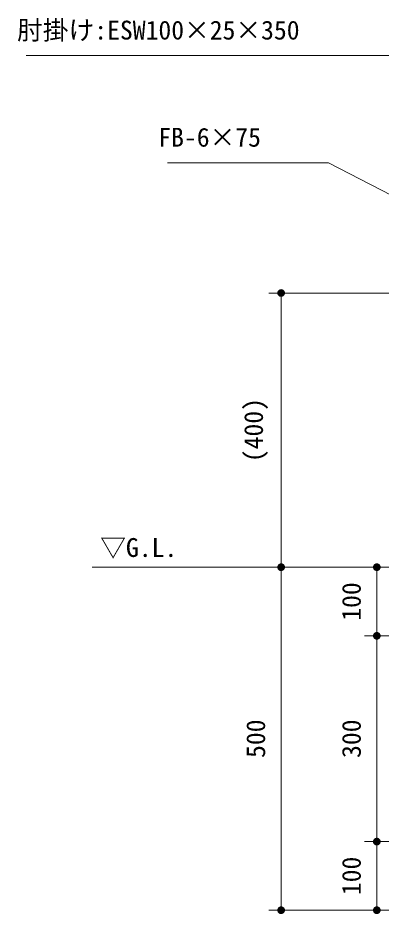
# Model space of a CAD drawing. Units: millimetres at full size, sheet at 1:15. Extents: x 0 to 6300, y 0 to 4455.
# Drawn here: x 3753 to 4283, y 1063 to 2370 of the extents above; entities that cross this region are included whole.
import ezdxf
from ezdxf.enums import TextEntityAlignment as Align

# ---------------------------------------------------------------- set-up
doc = ezdxf.new("R2010")
doc.units = ezdxf.units.MM
doc.header["$LTSCALE"] = 15
for name, color, linetype, lineweight in [('D-STR', 1, 'Continuous', 13), ('D-STR-DIM', 7, 'Continuous', 13), ('D-STR-HTXT', 7, 'Continuous', 13)]:
    doc.layers.add(name, color=color, linetype=linetype, lineweight=lineweight)
doc.layers.add('D-STR-TXT', color=7, linetype='Continuous')
doc.styles.add('ＭＳ ゴシック', font='')
doc.styles.get('ＭＳ ゴシック').set_extended_font_data('MS Gothic')

# ---------------------------------------------------------------- blocks, each defined once
blk = doc.blocks.new('filled_dot')
at = {"color": 0, "linetype": 'Continuous', "lineweight": -2, "const_width": 1.25}
blk.add_lwpolyline([(-0.625, 0, 1), (0.625, 0, 1)], format="xyb", close=True, dxfattribs=at)

msp = doc.modelspace()

# ---------------------------------------------------------------- linework, layer by layer
at = {"layer": 'D-STR'}
msp.add_line((4597.25, 1568.91), (3861.58, 1568.91), dxfattribs=at)
at = {"layer": 'D-STR-DIM'}
for p, q in [((4353.97, 1968.61), (4118.97, 1968.61)), ((4136.97, 1968.61), (4136.97, 1568.91)), ((4578.5, 1568.91), (4118.97, 1568.91)), ((4578.5, 1568.91), (4118.97, 1568.91)), ((4136.97, 1568.91), (4136.97, 1068.91)), ((4578.5, 1568.91), (4258.4, 1568.91)), ((4276.4, 1568.91), (4276.4, 1468.91)), ((4453.5, 1468.91), (4258.4, 1468.91)), ((4453.5, 1468.91), (4258.4, 1468.91)), ((4276.4, 1468.91), (4276.4, 1168.91)), ((4403.5, 1168.91), (4258.4, 1168.91)), ((4403.5, 1168.91), (4258.4, 1168.91)), ((4276.4, 1168.91), (4276.4, 1068.91)), ((4403.5, 1068.91), (4118.97, 1068.91)), ((4403.5, 1068.91), (4258.4, 1068.91))]:
    msp.add_line(p, q, dxfattribs=at)
at = {"layer": 'D-STR-HTXT'}
for points in [[(4512.39, 2118.94), (4342.14, 2314.79), (4297.14, 2314.79), (3765.47, 2314.79)], [(4374.39, 2071.53), (4205.86, 2158.57), (4160.86, 2158.57), (3971.26, 2158.57)]]:
    msp.add_lwpolyline(points, dxfattribs=at)

# ---------------------------------------------------------------- block references
at = {"layer": 'D-STR-DIM', "xscale": 4.5, "yscale": 4.5}
for p, rotation in [((4136.97, 1968.61), 270), ((4136.97, 1568.91), 90), ((4136.97, 1568.91), 270), ((4276.4, 1568.91), 270), ((4276.4, 1468.91), 90), ((4276.4, 1468.91), 270), ((4276.4, 1168.91), 90), ((4276.4, 1168.91), 270), ((4136.97, 1068.91), 90), ((4276.4, 1068.91), 90)]:
    msp.add_blockref('filled_dot', p, dxfattribs=dict(at, rotation=rotation))

# ---------------------------------------------------------------- texts
at = {"layer": 'D-STR-DIM', "style": 'ＭＳ ゴシック'}
for s, p in [('(400)', (4083.02, 1768.76)), ('100', (4225.58, 1518.91)), ('500', (4086.16, 1318.91)), ('300', (4225.58, 1318.91)), ('100', (4225.58, 1118.91))]:
    msp.add_text(s, height=27.49, rotation=90, dxfattribs=at).set_placement(p, align=Align.TOP_CENTER)
at = {"layer": 'D-STR-HTXT', "style": 'ＭＳ ゴシック'}
for s, p in [('肘掛け:ESW100×25×350', (3752.16, 2365.6)), ('FB-6×75', (3957.95, 2209.39))]:
    msp.add_text(s, height=27.49, dxfattribs=at).set_placement(p, align=Align.TOP_LEFT)
at = {"layer": 'D-STR-TXT', "style": 'ＭＳ ゴシック'}
msp.add_text('▽G.L.', height=27.49, dxfattribs=at).set_placement((3873.34, 1575.62), align=Align.BOTTOM_LEFT)

doc.saveas('drawing.dxf')
